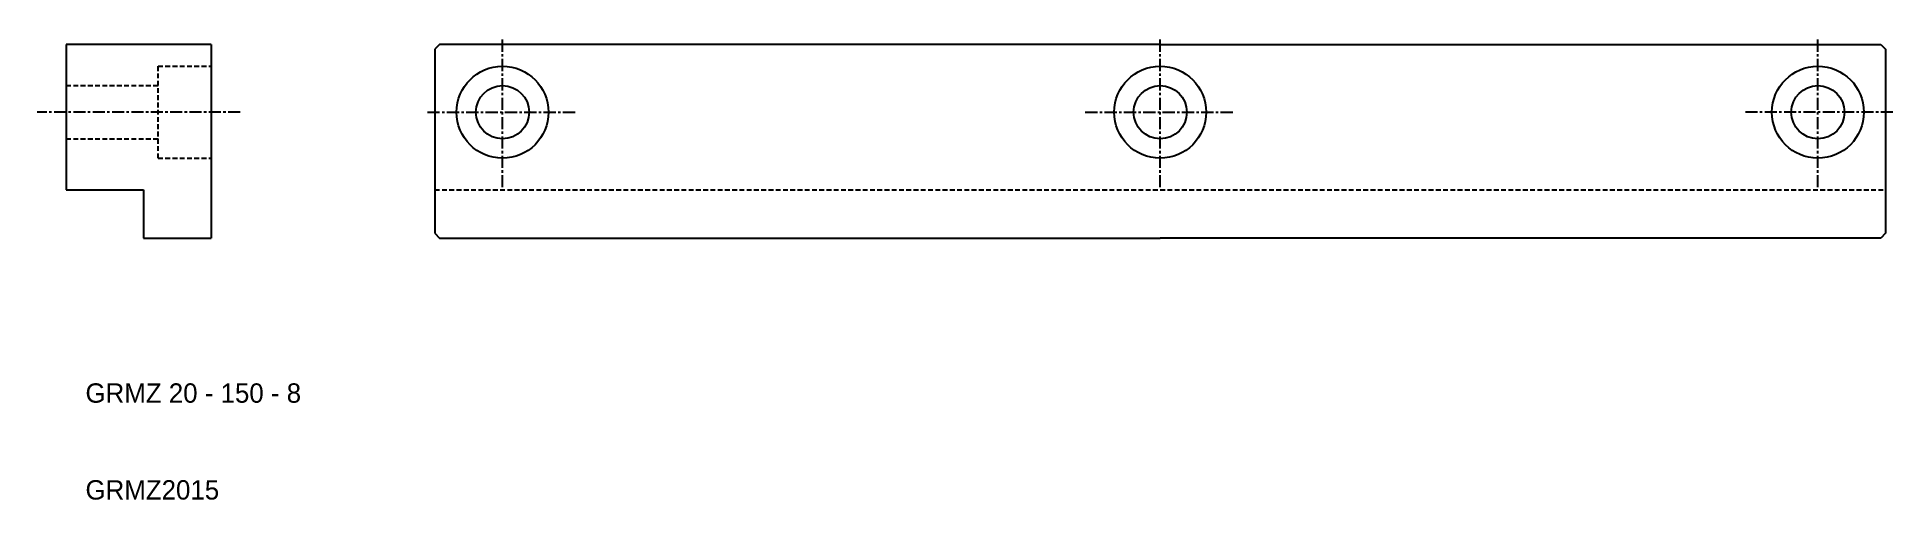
# Model space of a CAD drawing. Extents: x 5 to 197, y 10 to 58.
import ezdxf

# ---------------------------------------------------------------- set-up
doc = ezdxf.new("R2010")
doc.units = 0
doc.linetypes.add('CENTER', pattern=[2, 1.25, -0.25, 0.25, -0.25])
doc.linetypes.add('DASHED', pattern=[0.75, 0.5, -0.25])
doc.layers.get('0').update_dxf_attribs({"linetype": 'CONTINUOUS'})
doc.layers.add('CENTER', color=1, linetype='CENTER')

msp = doc.modelspace()

# ---------------------------------------------------------------- linework, layer by layer
at = {"color": 7, "linetype": 'CONTINUOUS'}
for p, q in [((8, 57), (8, 42)), ((23, 57), (8, 57)), ((23, 57), (23, 37)), ((46.62, 57), (46.12, 56.5)), ((46.12, 56.5), (46.12, 37.5)), ((121.12, 57), (46.62, 57)), ((121.12, 57), (195.62, 57)), ((195.62, 57), (196.12, 56.5)), ((196.12, 56.5), (196.12, 37.5)), ((8, 42), (16, 42)), ((16, 42), (16, 37)), ((16, 37), (23, 37)), ((46.12, 37.5), (46.62, 37)), ((46.62, 37), (121.12, 37)), ((195.62, 37), (121.12, 37)), ((196.12, 37.5), (195.62, 37))]:
    msp.add_line(p, q, dxfattribs=at)
at = {"color": 3, "linetype": 'DASHED'}
for p, q in [((17.5, 54.75), (23, 54.75)), ((17.5, 45.25), (17.5, 54.75)), ((8, 52.75), (17.5, 52.75)), ((8, 47.25), (17.5, 47.25)), ((17.5, 45.25), (23, 45.25)), ((46.12, 42), (196.12, 42))]:
    msp.add_line(p, q, dxfattribs=at)
at = {"color": 7, "linetype": 'CONTINUOUS'}
for centre, radius in [((53.12, 50), 4.75), ((53.12, 50), 4.75), ((121.12, 50), 4.75), ((121.12, 50), 4.75), ((189.12, 50), 4.75), ((189.12, 50), 4.75), ((53.12, 50), 2.75), ((53.12, 50), 2.75), ((121.12, 50), 2.75), ((121.12, 50), 2.75), ((189.12, 50), 2.75), ((189.12, 50), 2.75)]:
    msp.add_circle(centre, radius, dxfattribs=at)
at = {"layer": 'CENTER', "color": 1, "linetype": 'CENTER'}
for p, q in [((53.12, 42.25), (53.12, 57.75)), ((53.12, 42.25), (53.12, 57.75)), ((121.12, 42.25), (121.12, 57.75)), ((121.12, 42.25), (121.12, 57.75)), ((189.12, 42.25), (189.12, 57.75)), ((189.12, 42.25), (189.12, 57.75)), ((26, 50), (5, 50)), ((45.37, 50), (60.87, 50)), ((45.37, 50), (60.87, 50)), ((113.37, 50), (128.87, 50)), ((196.87, 50), (181.37, 50)), ((196.87, 50), (181.37, 50))]:
    msp.add_line(p, q, dxfattribs=at)

# ---------------------------------------------------------------- texts
at = {"color": 7, "linetype": 'CONTINUOUS'}
for s, p in [('GRMZ 20 - 150 - 8', (10, 20)), ('GRMZ2015', (10, 10))]:
    msp.add_text(s, height=2, dxfattribs=at).set_placement(p)

doc.saveas('drawing.dxf')
